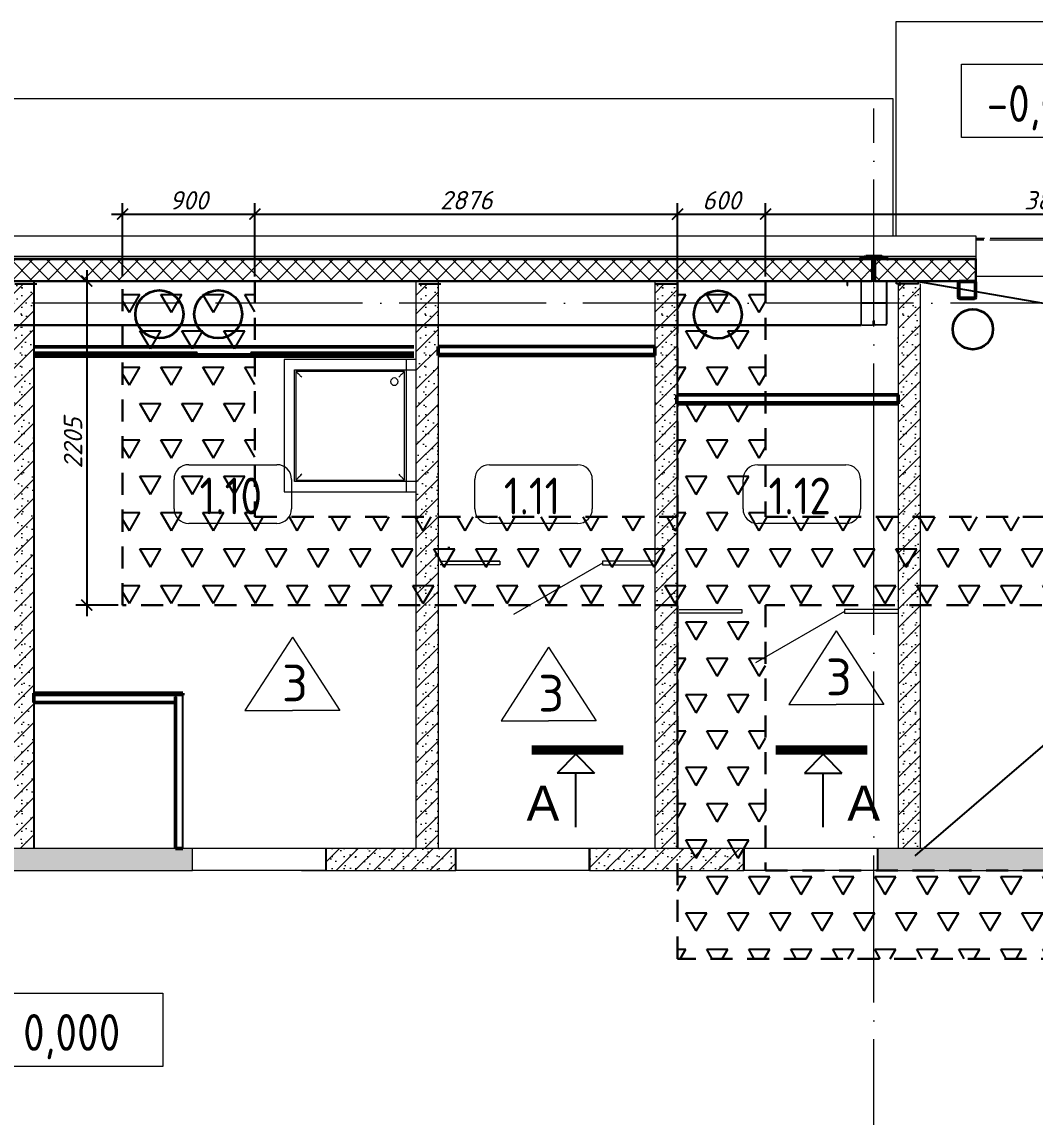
# Model space of a CAD drawing. Header units: millimetres. Extents: x 2559584 to 2748503, y -688364 to -611007.
# Drawn here: x 2707989 to 2714883, y -635084 to -627633 of the extents above; entities that cross this region are included whole.
import ezdxf
from ezdxf.enums import TextEntityAlignment as Align

# ---------------------------------------------------------------- set-up
doc = ezdxf.new("R2010")
doc.units = ezdxf.units.MM
doc.header["$LTSCALE"] = 50
for name, pattern in [('_ШПТ__20_т__2_5__Линия сетки', [25, 20, -2.5, 0, -2.5]), ('_ШТР__3__2__Невидимые', [5, 3, -2]), ('CENTER', [50.8, 31.75, -6.35, 6.35, -6.35]), ('невидимаяX2', [19.05, 12.7, -6.35])]:
    doc.linetypes.add(name, pattern=pattern)
doc.layers.get('Defpoints').update_dxf_attribs({"color": 4})
for name, color, linetype in [('_1-1_ Внутренние стены', 7, 'Continuous'), ('A-FLOR-SIGN', 14, 'Continuous'), ('расположение плит', 7, 'Continuous')]:
    doc.layers.add(name, color=color, linetype=linetype)
for name, color, linetype, lineweight in [('___отверстия_пол', 84, 'Continuous', 35), ('A-Wall', 113, 'Continuous', 50), ('Высотные отметки', 7, 'Continuous', 9), ('Марки помещений', 7, 'Continuous', 20), ('Обобщенные модели', 7, 'Continuous', 18), ('ОСИ', 251, 'CENTER', 18), ('Перекрытия', 7, 'Continuous', 18), ('Размерные', 45, 'Continuous', 15), ('Размеры', 7, 'Continuous', 9), ('Средние', 142, 'Continuous', 30), ('Стены', 7, 'Continuous', 18), ('Стены разрез', 7, 'Continuous', 30), ('Стены штриховка', 7, 'Continuous', 30), ('Типовые аннотации', 7, 'Continuous', 18)]:
    doc.layers.add(name, color=color, linetype=linetype, lineweight=lineweight)
doc.layers.add('Вспомогательные', color=6, linetype='Continuous', plot=False)
doc.layers.add('Несущие колонны', color=7, linetype='Continuous', lineweight=18, true_color=0x800040)
doc.layers.add('Сантехнические приборы', color=7, linetype='Continuous', lineweight=18, true_color=0x0080c0)
doc.styles.add('GOST 2.304 type A', font='isocpeur.ttf')
doc.styles.add('GOST Common_1', font='GOST_Common.ttf', dxfattribs={"width": 0.9, "height": 250})
doc.styles.add('M_200', font='arial.ttf')
doc.styles.add('SPDS', font='isocpeui.ttf')
doc.dimstyles.new('м 50', dxfattribs={"dimscale": 50, "dimtxt": 2, "dimasz": 1.5, "dimexe": 1.5, "dimexo": 0.625, "dimtad": 1, "dimdec": 0, "dimtxsty": 'SPDS', "dimblk": 'ARCHTICK', "dimcen": 2.5, "dimdle": 1.5, "dimclrd": 256, "dimclre": 256, "dimclrt": 256, "dimadec": 0, "dimazin": 0, "dimtfac": 1, "dimtdec": 0, "dimtmove": 1, "dimatfit": 3, "dimldrblk": 'OPEN30', "dimfxl": 1, "dimarcsym": 0})
pattern_1 = [(45, (0, 25), (-106.066, 106.066), [])]
pattern_2 = [(45, (0, 25), (-60.10408, 60.10408), []), (135, (0, 25), (-60.10408, -60.10408), [])]

# ---------------------------------------------------------------- blocks, each defined once
blk = doc.blocks.new('243_КолоннаНесущая_Труба_ГОСТ 30245-2003 - 120x120x5-V6-_О__L1_0_000_')
at = {"layer": 'Несущие колонны', "color": 7, "lineweight": 40}
for p, q in [((-60, 51), (-60, -51)), ((-55, -51), (-55, 51)), ((51, 60), (-51, 60)), ((-51, 55), (51, 55)), ((55, 51), (55, -51)), ((60, -51), (60, 51)), ((51, -55), (-51, -55)), ((-51, -60), (51, -60))]:
    blk.add_line(p, q, dxfattribs=at)
for centre, radius, start, end in [((-51, 51), 9, 90, 180), ((-51, 51), 4, 90, 180), ((51, 51), 9, 0, 90), ((51, 51), 4, 0, 90), ((-51, -51), 9, 180, 270), ((-51, -51), 4, 180, 270), ((51, -51), 4, 270, 0), ((51, -51), 9, 270, 360)]:
    blk.add_arc(centre, radius, start, end, dxfattribs=at)
blk = doc.blocks.new('190_ФЭ_Цоколь_Типовой - ФЭ-Ц1_140х80-1287199-_О__L1_0_000_')
at = {"layer": 'Обобщенные модели', "color": 0}
for p, q in [((11705, 12433.1), (33695, 12433.1)), ((33695, 12433.1), (33695, 12415)), ((33695, 12415), (33695, 12294.9)), ((27055, 12294.9), (32945, 12294.9)), ((33055, 12294.9), (33695, 12294.9)), ((33695, 12294.9), (33695, 12280.6)), ((27069.2, 12280.6), (32930.8, 12280.6)), ((27097.7, 12277.7), (32902.3, 12277.7)), ((27097.9, 12275.1), (32902.1, 12275.1)), ((32912, 12275.1), (33088, 12275.1)), ((32929.1, 12277.7), (33070.9, 12277.7)), ((32932, 12280.6), (33068, 12280.6)), ((33069.2, 12280.6), (33695, 12280.6)), ((33097.7, 12277.7), (33695, 12277.7)), ((33097.9, 12275.1), (33695, 12275.1)), ((33695, 12280.6), (33695, 12277.7)), ((33695, 12277.7), (33695, 12275.1))]:
    blk.add_line(p, q, dxfattribs=at)
blk = doc.blocks.new('190_ФЭ_Стена_Стык вертикальный - ФЭ-C1_110-V9-_О__L1_0_000_')
at = {"layer": 'Обобщенные модели', "lineweight": 9}
h = blk.add_hatch(dxfattribs=at)
h.set_pattern_fill('FP_7', color=256, style=0, pattern_type=2)
h.set_pattern_definition([(45, (0, 0), (-106.066, 106.066), [])])
h.paths.add_polyline_path([(33098, 12275), (33097, 12276), (33088, 12275)], flags=0)
h.paths.add_polyline_path([(32912, 12275), (32912, 12276), (32902, 12275)], flags=0)
h.paths.add_polyline_path([(33097, 12277), (33098, 12278), (33072, 12278), (33055, 12295), (32945, 12295), (32928, 12278), (32928.4, 12277), (32945.4, 12294), (33054.6, 12294), (33071.6, 12277)], flags=0)
at = {"layer": 'Обобщенные модели', "lineweight": 40}
for p, q in [((32945, 12295), (32928, 12278)), ((32928.4, 12277), (32945.4, 12294)), ((33055, 12295), (32945, 12295)), ((32945.4, 12294), (33054.6, 12294)), ((33054.6, 12294), (33071.6, 12277)), ((33072, 12278), (33055, 12295)), ((32928, 12278), (32902, 12278)), ((32902, 12278), (32902, 12275)), ((32902, 12275), (32912, 12275)), ((32903, 12276), (32903, 12277)), ((32903, 12277), (32928.4, 12277)), ((32912, 12276), (32903, 12276)), ((32912, 12275), (32912, 12276)), ((33071.6, 12277), (33097, 12277)), ((33098, 12278), (33072, 12278)), ((33097, 12276), (33088, 12276)), ((33088, 12276), (33088, 12275)), ((33088, 12275), (33098, 12275)), ((33097, 12277), (33097, 12276)), ((33098, 12275), (33098, 12278))]:
    blk.add_line(p, q, dxfattribs=at)
blk = doc.blocks.new('050_Марка_Помещение_ОдноЗначение - Номер в прямоугольнике-676399-_О__L1_0_000_')
at = {"layer": 'Типовые аннотации', "color": 0, "lineweight": 9}
for p, q in [((-3, 2), (3, 2)), ((-4, -1), (-4, 1)), ((4, 1), (4, -1)), ((3, -2), (-3, -2))]:
    blk.add_line(p, q, dxfattribs=at)
for centre, start, end in [((-3, 1), 90, 180), ((3, 1), 360, 90), ((-3, -1), 180, 270), ((3, -1), 270, 0)]:
    blk.add_arc(centre, 1, start, end, dxfattribs=at)
blk = doc.blocks.new('Высотные отметки - Рамка-5093-_О__L1_0_000_')
at = {"layer": 'Типовые аннотации', "color": 0, "lineweight": 9}
for p, q in [((-6, 0), (-6, 5)), ((-6, 5), (6, 5)), ((6, 5), (6, 0)), ((6, 0), (-6, 0))]:
    blk.add_line(p, q, dxfattribs=at)
blk = doc.blocks.new('к3')
at = {"color": 0, "linetype": 'ByBlock', "lineweight": -2, "ltscale": 200}
for p, q in [((4147417.8, 542805.7), (4147417.8, 542828.2)), ((4147417.8, 542805.7), (4147420.8, 542805.7)), ((4147420.8, 542805.7), (4147420.8, 542828.2)), ((4147425.8, 542836.2), (4147504.8, 542836.2)), ((4147425.8, 542833.2), (4147504.8, 542833.2)), ((4147509.8, 542828.2), (4147509.8, 542544.2)), ((4147512.8, 542828.2), (4147512.8, 542544.2)), ((4147682.8, 542828.2), (4147682.8, 542544.2)), ((4147685.8, 542828.2), (4147685.8, 542544.2)), ((4147769.8, 542836.2), (4147690.8, 542836.2)), ((4147769.8, 542833.2), (4147690.8, 542833.2)), ((4147774.8, 542805.7), (4147774.8, 542828.2)), ((4147777.8, 542805.7), (4147774.8, 542805.7)), ((4147777.8, 542805.7), (4147777.8, 542828.2)), ((4147593.8, 542544.2), (4147593.8, 542566.7)), ((4147593.8, 542566.7), (4147596.8, 542566.7)), ((4147596.8, 542544.2), (4147596.8, 542566.7)), ((4147598.8, 542544.2), (4147598.8, 542566.7)), ((4147601.8, 542566.7), (4147598.8, 542566.7)), ((4147601.8, 542544.2), (4147601.8, 542566.7)), ((4147517.8, 542539.2), (4147588.8, 542539.2)), ((4147517.8, 542536.2), (4147588.8, 542536.2)), ((4147677.8, 542539.2), (4147606.8, 542539.2)), ((4147677.8, 542536.2), (4147606.8, 542536.2))]:
    blk.add_line(p, q, dxfattribs=at)
for centre, radius, start, end in [((4147425.8, 542828.2), 8, 90, 180), ((4147425.8, 542828.2), 5, 90, 180), ((4147504.8, 542828.2), 8, 0, 90), ((4147504.8, 542828.2), 5, 0, 90), ((4147690.8, 542828.2), 8, 90, 180), ((4147690.8, 542828.2), 5, 90, 180), ((4147769.8, 542828.2), 8, 0, 90), ((4147769.8, 542828.2), 5, 0, 90), ((4147517.8, 542544.2), 8, 180, 270), ((4147517.8, 542544.2), 5, 180, 270), ((4147588.8, 542544.2), 8, 270, 0), ((4147588.8, 542544.2), 5, 270, 0), ((4147606.8, 542544.2), 8, 180, 270), ((4147606.8, 542544.2), 5, 180, 270), ((4147677.8, 542544.2), 5, 270, 0), ((4147677.8, 542544.2), 8, 270, 0)]:
    blk.add_arc(centre, radius, start, end, dxfattribs=at)
at = {"layer": 'Вспомогательные', "color": 0, "ltscale": 10}
for p, q in [((4147690.3, 542836.2), (4147505.3, 542836.2)), ((4147682.8, 542686.2), (4147512.8, 542686.2))]:
    blk.add_line(p, q, dxfattribs=at)
blk = doc.blocks.new('180_Душевой_поддон_ГОСТ 23695-2016 - ПДСм 900 _h_315_-223346-_В__L1_0_000_')
at = {"layer": 'Сантехнические приборы', "color": 7}
for p, q in [((0, 0), (0, -70)), ((0, 0), (0, -830)), ((70, -70), (70, 0)), ((830, 0), (830, -70)), ((900, -70), (900, 0)), ((0, -70), (70, -70)), ((70, -830), (70, -70)), ((70, -70), (830, -70)), ((830, -70), (830, -830)), ((830, -70), (900, -70)), ((900, -830), (900, 0)), ((820, -80), (80, -80)), ((80, -80), (80, -820)), ((820, -820), (820, -80)), ((0, -830), (0, -900)), ((830, -830), (70, -830)), ((80, -820), (820, -820)), ((900, -900), (900, -830)), ((0, -900), (70, -900)), ((70, -900), (830, -900)), ((830, -900), (900, -900))]:
    blk.add_line(p, q, dxfattribs=at)
for start, end in [(90, 270), (270, 90)]:
    blk.add_arc((150, -150), 25, start, end, dxfattribs=at)
for points, knots in [([(80, -80), (80, -80), (80.7, -80.7), (82.9, -82.9), (85.3, -85.3), (87.7, -87.7), (89.9, -89.9), (92.3, -92.3), (94.9, -94.9), (97.8, -97.8), (100.7, -100.7), (104.6, -104.7), (111.3, -111.3), (116.5, -116.4), (120, -120)], [-1, -1, -1, -1, -0.833333, -0.75, -0.666667, -0.583333, -0.541667, -0.5, -0.416667, -0.375, -0.333333, -0.25, -0.166667, 0, 0, 0, 0]), ([(780, -120), (783.6, -116.5), (788.7, -111.3), (795.3, -104.6), (799.3, -100.7), (802.2, -97.8), (805.1, -94.9), (807.7, -92.3), (810.1, -89.9), (812.3, -87.7), (814.7, -85.3), (817.1, -82.9), (819.3, -80.7), (820, -80), (820, -80)], [0, 0, 0, 0, 0.166667, 0.25, 0.333333, 0.375, 0.416667, 0.5, 0.541667, 0.583333, 0.666667, 0.75, 0.833333, 1, 1, 1, 1]), ([(120, -780), (116.4, -783.5), (111.3, -788.7), (104.7, -795.4), (100.7, -799.3), (97.8, -802.2), (94.9, -805.1), (92.3, -807.7), (89.9, -810.1), (87.7, -812.3), (85.3, -814.7), (82.9, -817.1), (80.7, -819.3), (80, -820), (80, -820)], [0, 0, 0, 0, 0.166667, 0.25, 0.333333, 0.375, 0.416667, 0.5, 0.541667, 0.583333, 0.666667, 0.75, 0.833333, 1, 1, 1, 1]), ([(780, -780), (783.5, -783.6), (788.7, -788.7), (795.4, -795.3), (799.3, -799.3), (802.2, -802.2), (805.1, -805.1), (807.7, -807.7), (810.1, -810.1), (812.3, -812.3), (814.7, -814.7), (817.1, -817.1), (819.3, -819.3), (820, -820), (820, -820)], [0, 0, 0, 0, 0.166667, 0.25, 0.333333, 0.375, 0.416667, 0.5, 0.541667, 0.583333, 0.666667, 0.75, 0.833333, 1, 1, 1, 1])]:
    blk.add_open_spline(points, degree=3, knots=knots, dxfattribs=at)
blk = doc.blocks.new('отв')
at = {"layer": '___отверстия_пол', "color": 4}
for centre, radius in [((2729777.3, -617900.6), 163), ((2730177.5, -617900.6), 163), ((2733577.4, -617902.6), 163), ((2735312.4, -618002.6), 137)]:
    blk.add_circle(centre, radius, dxfattribs=at)
blk = doc.blocks.new('План')
at = {"layer": '_1-1_ Внутренние стены', "linetype": 'Continuous', "lineweight": 0}
h = blk.add_hatch(dxfattribs=at)
h.set_pattern_fill('ГАЗОБЕТОН_0004', color=8, style=0, pattern_type=2)
h.set_pattern_definition([(45, (70286.71, 892.83), (-63.63961, 63.63961), []), (90, (70223.07, 956.47), (-81, 0), [0, -54, 0, -81]), (155, (70286.71, 1020.11), (34.23208, 73.41093), [0, -39.6, 0, -68.4])])
h.paths.add_polyline_path([(27135, 8290), (27135, 12130), (27285, 12130), (27285, 8290)])
h = blk.add_hatch(dxfattribs=at)
h.set_pattern_fill('ГАЗОБЕТОН_0004', color=8, style=0, pattern_type=2)
h.set_pattern_definition([(45, (73036.71, 892.83), (-63.63961, 63.63961), []), (90, (72973.07, 956.47), (-81, 0), [0, -54, 0, -81]), (155, (73036.71, 1020.11), (34.23208, 73.41093), [0, -39.6, 0, -68.4])])
h.paths.add_polyline_path([(29885, 8290), (29885, 12130), (30035, 12130), (30035, 8290)])
h = blk.add_hatch(dxfattribs=at)
h.set_pattern_fill('ГАЗОБЕТОН_0004', color=8, style=0, pattern_type=2)
h.set_pattern_definition([(45, (74646.71, 892.83), (-63.63961, 63.63961), []), (90, (74583.07, 956.47), (-81, 0), [0, -54, 0, -81]), (155, (74646.71, 1020.11), (34.23208, 73.41093), [0, -39.6, 0, -68.4])])
h.paths.add_polyline_path([(31510, 8290), (31510, 12130), (31660, 12130), (31660, 8290)])
h = blk.add_hatch(dxfattribs=at)
h.set_pattern_fill('ГАЗОБЕТОН_0004', color=8, style=0, pattern_type=2)
h.set_pattern_definition([(45, (76286.71, 892.83), (-63.63961, 63.63961), []), (90, (76223.07, 956.47), (-81, 0), [0, -54, 0, -81]), (155, (76286.71, 1020.11), (34.23208, 73.41093), [0, -39.6, 0, -68.4])])
h.paths.add_polyline_path([(33165, 8290), (33165, 12130), (33315, 12130), (33315, 8290)])
h = blk.add_hatch(dxfattribs=at)
h.set_pattern_fill('ГАЗОБЕТОН_0004', color=8, style=0, pattern_type=2)
h.set_pattern_definition([(45, (65036.71, -2385.17), (-63.63961, 63.63961), []), (90, (64973.07, -2321.53), (-81, 0), [0, -54, 0, -81]), (155, (65036.71, -2257.89), (34.23208, 73.41093), [0, -39.6, 0, -68.4])])
h.paths.add_polyline_path([(21905, 8290), (21905, 8140), (28364.8, 8140), (28364.8, 8290)])
h = blk.add_hatch(dxfattribs=at)
h.set_pattern_fill('ГАЗОБЕТОН_0004', color=8, style=0, pattern_type=2)
h.set_pattern_definition([(45, (72236.71, -2384.935), (-63.63961, 63.63961), []), (90, (72173.07, -2321.296), (-81, 0), [0, -54, 0, -81]), (155, (72236.71, -2257.66), (34.23208, 73.41093), [0, -39.6, 0, -68.4])])
h.paths.add_polyline_path([(29274.8, 8290), (29274.8, 8140), (30155, 8140.2), (30155, 8290.2)])
h = blk.add_hatch(dxfattribs=at)
h.set_pattern_fill('ГАЗОБЕТОН_0004', color=8, style=0, pattern_type=2)
h.set_pattern_definition([(45, (74196.71, -2384.935), (-63.63961, 63.63961), []), (90, (74133.07, -2321.296), (-81, 0), [0, -54, 0, -81]), (155, (74196.71, -2257.66), (34.23208, 73.41093), [0, -39.6, 0, -68.4])])
h.paths.add_polyline_path([(31065, 8290.2), (31065, 8140.2), (32115, 8140.2), (32115, 8290.2)])
h = blk.add_hatch(dxfattribs=at)
h.set_pattern_fill('ГАЗОБЕТОН_0004', color=8, style=0, pattern_type=2)
h.set_pattern_definition([(45, (76156.71, -2385.17), (-63.63961, 63.63961), []), (90, (76093.07, -2321.53), (-81, 0), [0, -54, 0, -81]), (155, (76156.71, -2257.89), (34.23208, 73.41093), [0, -39.6, 0, -68.4])])
h.paths.add_polyline_path([(33025, 8290), (33025, 8140), (39995, 8140), (39995, 8290)])
at = {"layer": 'A-Wall', "linetype": 'Continuous', "lineweight": 18}
h = blk.add_hatch(dxfattribs=at)
h.set_pattern_fill('', color=30, scale=300, style=0, pattern_type=0)
h.set_pattern_definition([])
h.paths.add_polyline_path([(27287, 11664.2), (27287, 11651.7), (28395.2, 11651.7), (28395.2, 11664.2)], flags=0)
h = blk.add_hatch(dxfattribs=at)
h.set_pattern_fill('', color=30, scale=300, style=0, pattern_type=0)
h.set_pattern_definition([])
h.paths.add_polyline_path([(28762, 11639.2), (28761, 11645.4), (28762, 11651.7), (28395.2, 11651.7), (28395.2, 11639.2)], flags=0)
h.paths.add_polyline_path([(28395.2, 11639.2), (28395.2, 11651.7), (27287, 11651.7), (27287, 11639.2)], flags=0)
h = blk.add_hatch(dxfattribs=at)
h.set_pattern_fill('', color=30, scale=300, style=0, pattern_type=0)
h.set_pattern_definition([])
h.paths.add_polyline_path([(29870.2, 11639.2), (29870.2, 11651.7), (28762, 11651.7), (28761, 11643.4), (28762, 11639.2)], flags=0)
h.paths.add_polyline_path([(28762, 11639.2), (28762, 11651.7), (28395.2, 11651.7), (28395.2, 11639.2)], flags=0)
h = blk.add_hatch(dxfattribs=at)
h.set_pattern_fill('', color=30, scale=300, style=0, pattern_type=0)
h.set_pattern_definition([])
h.paths.add_polyline_path([(29870.2, 11664.2), (28762, 11664.2), (28762, 11651.7), (29870.2, 11651.7)], flags=0)
h = blk.add_hatch(dxfattribs=at)
h.set_pattern_fill('', color=30, scale=300, style=0, pattern_type=0)
h.set_pattern_definition([])
h.paths.add_polyline_path([(31510, 11642.7), (31510, 11655.2), (30035, 11655.2), (30035, 11642.7)], flags=0)
h = blk.add_hatch(dxfattribs=at)
h.set_pattern_fill('', color=30, scale=300, style=0, pattern_type=0)
h.set_pattern_definition([])
h.paths.add_polyline_path([(33165, 11314.1), (33165, 11326.6), (31660, 11326.6), (31660, 11314.1)], flags=0)
h = blk.add_hatch(dxfattribs=at)
h.set_pattern_fill('', color=30, scale=300, style=0, pattern_type=0)
h.set_pattern_definition([])
h.paths.add_polyline_path([(28297.6, 9345.5), (27285, 9345.5), (27285, 9333), (28297.6, 9333)], flags=0)
at = {"layer": 'Стены штриховка', "lineweight": 9}
h = blk.add_hatch(dxfattribs=at)
h.set_pattern_fill('FP_4', color=8, style=0, pattern_type=2)
h.set_pattern_definition(pattern_1)
h.paths.add_polyline_path([(32990, 12298), (32990, 12300), (27010, 12300), (27010, 12298), (32851.7, 12298)], flags=0)
h = blk.add_hatch(dxfattribs=at)
h.set_pattern_fill('FP_5', color=8, style=0, pattern_type=2)
h.set_pattern_definition(pattern_2)
h.paths.add_polyline_path([(32990, 12152), (32990, 12298), (27010, 12298), (27010, 12152), (32851.7, 12152)], flags=0)
h = blk.add_hatch(dxfattribs=at)
h.set_pattern_fill('FP_4', color=8, style=0, pattern_type=2)
h.set_pattern_definition(pattern_1)
h.paths.add_polyline_path([(38990, 12298), (38990, 12300), (34705, 12300), (34705, 12298), (38227.7, 12298)], flags=0)
h.paths.add_polyline_path([(33695, 12298), (33695, 12300), (33010, 12300), (33010, 12298), (33265.3, 12298)], flags=0)
h = blk.add_hatch(dxfattribs=at)
h.set_pattern_fill('FP_5', color=8, style=0, pattern_type=2)
h.set_pattern_definition(pattern_2)
h.paths.add_polyline_path([(38990, 12152), (38990, 12298), (34705, 12298), (34705, 12152), (38227.7, 12152)], flags=0)
h.paths.add_polyline_path([(33695, 12152), (33695, 12298), (33010, 12298), (33010, 12152), (33265.3, 12152)], flags=0)
h = blk.add_hatch(dxfattribs=at)
h.set_pattern_fill('FP_4', color=8, style=0, pattern_type=2)
h.set_pattern_definition(pattern_1)
h.paths.add_polyline_path([(32990, 12150), (32990, 12152), (27010, 12152), (27010, 12150), (32851.7, 12150)], flags=0)
at = {"color": 8}
for p, q in [((27285, 12150), (27285, 8290)), ((33155, 12130), (33155, 12150)), ((36621, 11565), (33280, 12150)), ((33305, 12130), (33305, 12150)), ((27155, 12130), (27305, 12130)), ((29905, 12130), (30055, 12130)), ((31515, 12130), (31665, 12130)), ((33305, 12130), (33155, 12130)), ((36621, 11115), (33280, 8240)), ((29274.8, 8140), (29274.8, 8290)), ((30155, 8140), (30155, 8290)), ((33025, 8290), (33025, 8140))]:
    blk.add_line(p, q, dxfattribs=at)
at = {"color": 8, "lineweight": 9}
for p, q in [((32744.5, 9769.6), (32421, 9269.1)), ((32744.5, 9769.6), (33068, 9269.1)), ((29043.9, 9728.4), (28720.4, 9227.9)), ((29043.9, 9728.4), (29367.4, 9227.9)), ((30787.4, 9658.7), (30463.9, 9158.2)), ((30787.4, 9658.7), (31110.9, 9158.2)), ((32421, 9269.1), (32744.5, 9269.1)), ((33068, 9269.1), (32744.5, 9269.1)), ((28720.4, 9227.9), (29043.9, 9227.9)), ((29367.4, 9227.9), (29043.9, 9227.9)), ((30463.9, 9158.2), (30787.4, 9158.2)), ((31110.9, 9158.2), (30787.4, 9158.2))]:
    blk.add_line(p, q, dxfattribs=at)
at = {"layer": 'A-Wall', "color": 8, "linetype": 'Continuous', "lineweight": 50}
for p, q in [((28762, 11701.7, -45), (27287, 11701.7, -45)), ((29870.2, 11701.7, -45), (28395.2, 11701.7, -45)), ((31510, 11705.2, -45), (30035, 11705.2, -45)), ((30035, 11705.2, -45), (30035, 11642.7, -45)), ((31510, 11642.7, -45), (31510, 11705.2, -45)), ((28395.2, 11651.7, -45), (28395.2, 11639.2, -45)), ((33165, 11376.6, -37), (31660, 11376.6, -37)), ((31660, 11376.6, -37), (31660, 11314.1, -37)), ((33165, 11314.1, -37), (33165, 11376.6, -37)), ((27285, 9345.5), (27285, 9283)), ((28247.6, 8290), (28297.6, 8290))]:
    blk.add_line(p, q, dxfattribs=at)
at = {"layer": 'A-Wall', "color": 0, "linetype": 'Continuous', "lineweight": 25}
for p, q in [((28395.2, 11664.2, -45), (27287, 11664.2, -45)), ((27287, 11651.7, -45), (28395.2, 11651.7, -45)), ((28395.2, 11651.7, -45), (27287, 11651.7, -45)), ((27287, 11651.7, -45), (28395.2, 11651.7, -45)), ((28395.2, 11651.7, -45), (28762, 11651.7, -45)), ((28762, 11651.7, -45), (28395.2, 11651.7, -45)), ((28395.2, 11651.7, -45), (28762, 11651.7, -45)), ((28762, 11651.7, -45), (28395.2, 11651.7, -45)), ((29870.2, 11664.2, -45), (28762, 11664.2, -45)), ((28762, 11664.2, -45), (28762, 11651.7, -45)), ((28762, 11651.7, -45), (29870.2, 11651.7, -45)), ((28762, 11651.7, -45), (29870.2, 11651.7, -45)), ((29870.2, 11651.7, -45), (28762, 11651.7, -45)), ((30035, 11655.2, -45), (31510, 11655.2, -45)), ((31510, 11655.2, -45), (30035, 11655.2, -45)), ((31660, 11326.6, -37), (33165, 11326.6, -37)), ((33165, 11326.6, -37), (31660, 11326.6, -37)), ((28297.6, 9333), (27285, 9333)), ((27285, 9333), (28297.6, 9333)), ((28297.6, 9333), (28247.6, 9333)), ((28247.6, 9333), (28247.6, 9320.5)), ((28297.6, 8290), (28297.6, 9333))]:
    blk.add_line(p, q, dxfattribs=at)
at = {"layer": 'A-Wall', "color": 0, "linetype": 'Continuous', "lineweight": 50}
for p, q in [((27287, 11639.2, -45), (28762, 11639.2, -45)), ((28395.2, 11639.2, -45), (29870.2, 11639.2, -45)), ((28762, 11639.2, -45), (28762, 11651.7, -45)), ((30035, 11642.7, -45), (31510, 11642.7, -45)), ((31660, 11314.1, -37), (33165, 11314.1, -37)), ((28297.6, 9345.5), (27285, 9345.5)), ((28247.6, 9320.5), (28247.6, 8290)), ((28297.6, 9333), (28297.6, 9345.5)), ((27285, 9283), (28247.6, 9283))]:
    blk.add_line(p, q, dxfattribs=at)
at = {"layer": 'A-Wall', "color": 11, "linetype": 'Continuous', "lineweight": 25}
blk.add_line((28395.2, 11651.7, -45), (28395.2, 11664.2, -45), dxfattribs=at)
at = {"layer": 'Обобщенные модели', "color": 8}
for p, q in [((30114.3, 10337.7), (30101.8, 10337.7)), ((30114.3, 10337.7), (30101.8, 10337.7)), ((30050, 10243.4), (30455, 10243.4)), ((30455, 10218.4), (30050, 10218.4)), ((30455, 10243.4), (30096.8, 10243.4)), ((30455, 10243.4), (30096.8, 10243.4)), ((30455, 10243.4), (30455, 10218.4)), ((31155, 10230.9), (30548.8, 9880.9)), ((31155, 10243.4), (31155, 10218.4)), ((31510, 10243.4), (31155, 10243.4)), ((31155, 10218.4), (31510, 10218.4)), ((31675, 9915.1), (32101.8, 9915.1)), ((32101.8, 9915.1), (32101.8, 9890.1)), ((32801.8, 9915.1), (32801.8, 9890.1)), ((33165, 9915.1), (32801.8, 9915.1)), ((32101.8, 9890.1), (31675, 9890.1)), ((32801.8, 9902.6), (32195.6, 9552.6)), ((32801.8, 9890.1), (33165, 9890.1))]:
    blk.add_line(p, q, dxfattribs=at)
at = {"layer": 'ОСИ', "color": 8, "linetype": '_ШПТ__20_т__2_5__Линия сетки'}
for p, q in [((33000, 10590), (33000, 13323)), ((47022, 12000), (-4642.5, 12000)), ((33000, -4008), (33000, 10590))]:
    blk.add_line(p, q, dxfattribs=at)
at = {"layer": 'Перекрытия', "color": 8}
for p, q in [((35250, 13913), (33150, 13913)), ((33150, 13913), (33150, 12458.1)), ((12270, 13393), (33130, 13393)), ((33130, 13393), (33130, 12458.1)), ((33695, 12440), (33750, 12440)), ((33695, 12431), (33750, 12431)), ((33698.1, 12440.7), (33753.1, 12440.7)), ((33790, 12431), (34705, 12431)), ((33793.1, 12440.7), (34708.1, 12440.7)), ((33010, 12150), (32990, 12150)), ((33695, 12183.6), (34705, 12183.6)), ((32115, 8140.2), (32114.8, 8140.2))]:
    blk.add_line(p, q, dxfattribs=at)
at = {"layer": 'Размеры', "color": 0, "ltscale": 75}
blk.add_line((30064.6, 11642.7, -8), (31510.6, 11642.7, -8), dxfattribs=at)
at = {"layer": 'Средние', "color": 8, "linetype": 'CENTER', "ltscale": 20}
blk.add_line((27077, 11849), (32914, 11849), dxfattribs=at)
at = {"layer": 'Стены', "color": 8}
for p, q in [((27285, 12150), (27285, 8290)), ((27150, 8140), (28364.8, 8140)), ((29105, 8140), (30155, 8140)), ((31065, 8140), (32115, 8140)), ((33025, 8140), (38875, 8140))]:
    blk.add_line(p, q, dxfattribs=at)
at = {"layer": 'Стены', "color": 8, "lineweight": 18}
for p, q in [((29885, 12150), (29885, 8290)), ((30035, 12150), (30035, 8290)), ((31510, 12150), (31510, 8290)), ((31660, 12150), (31660, 8290)), ((31665, 12150), (31665, 8290)), ((33165, 12130), (33165, 8290)), ((33180, 12125), (33180, 12119.5)), ((33315, 12130), (33315, 8290)), ((28364.8, 8290), (21905, 8290)), ((28364.8, 8140), (28364.8, 8290)), ((30155, 8290), (29105, 8290)), ((32115, 8290), (31065, 8290)), ((39995, 8290), (33025, 8290))]:
    blk.add_line(p, q, dxfattribs=at)
at = {"layer": 'Стены', "color": 8, "linetype": 'невидимаяX2', "ltscale": 10}
for p, q in [((29274.8, 8290), (28364.8, 8290)), ((31065, 8290), (30155, 8290)), ((33025, 8290), (32115, 8290)), ((29274.8, 8140), (28364.8, 8140)), ((31065, 8140), (30155, 8140)), ((33025, 8140), (32115, 8140))]:
    blk.add_line(p, q, dxfattribs=at)
at = {"layer": 'Стены разрез', "color": 8}
for p, q in [((32990, 12300), (27010, 12300)), ((32990, 12150), (32990, 12300)), ((33695, 12300), (33010, 12300)), ((33010, 12300), (33010, 12150)), ((33695, 12125), (33695, 12300.1)), ((27010, 12150), (32990, 12150)), ((33010, 12150), (33584, 12150)), ((33686, 12150), (33695, 12150)), ((31065, 8290), (31065, 8140)), ((32115, 8140), (32115, 8290))]:
    blk.add_line(p, q, dxfattribs=at)
at = {"layer": 'Стены штриховка', "color": 8, "lineweight": 9}
for p, q in [((32990, 12298), (27010, 12298)), ((33695, 12298), (33010, 12298)), ((32990, 12152), (27010, 12152)), ((33695, 12152), (33010, 12152))]:
    blk.add_line(p, q, dxfattribs=at)
at = {"color": 8}
blk.add_blockref('отв', (-2701638.4, 629824.7), dxfattribs=at)
at = {"layer": 'Высотные отметки', "color": 8, "lineweight": 20, "xscale": 99.99999999999993, "yscale": 99.99999999999993, "zscale": 99.99999999999993}
for p in [(34196.8, 13126.1), (27562.3, 6806.5)]:
    blk.add_blockref('Высотные отметки - Рамка-5093-_О__L1_0_000_', p, dxfattribs=at)
at = {"layer": 'Марки помещений', "color": 8, "xscale": 99.99999999999993, "yscale": 99.99999999999993, "zscale": 99.99999999999993}
for p in [(28638.4, 10700.8), (30684.9, 10700.6), (32510.3, 10700.6)]:
    blk.add_blockref('050_Марка_Помещение_ОдноЗначение - Номер в прямоугольнике-676399-_О__L1_0_000_', p, dxfattribs=at)
at = {"layer": 'Несущие колонны', "color": 8}
blk.add_blockref('243_КолоннаНесущая_Труба_ГОСТ 30245-2003 - 120x120x5-V6-_О__L1_0_000_', (33635, 12090), dxfattribs=at)
at = {"layer": 'Обобщенные модели', "color": 8}
for name in ['190_ФЭ_Цоколь_Типовой - ФЭ-Ц1_140х80-1287199-_О__L1_0_000_', '190_ФЭ_Стена_Стык вертикальный - ФЭ-C1_110-V9-_О__L1_0_000_']:
    blk.add_blockref(name, (0, 25), dxfattribs=at)
at = {"layer": 'Размерные', "color": 8}
blk.add_blockref('к3', (-4114597.8, -530686.2), dxfattribs=at)
at = {"layer": 'Сантехнические приборы', "color": 8, "rotation": 269.9999999999995}
blk.add_blockref('180_Душевой_поддон_ГОСТ 23695-2016 - ПДСм 900 _h_315_-223346-_В__L1_0_000_', (29887.6, 11615.8), dxfattribs=at)
at = {"color": 8, "lineweight": 9, "char_height": 250, "width": 606.076, "attachment_point": 1, "style": 'GOST 2.304 type A'}
for insert in [(28973.6, 9540.4), (32674.2, 9581.5), (30717.1, 9470.7)]:
    blk.add_mtext('3', dxfattribs=dict(at, insert=insert))
at = {"layer": 'Высотные отметки', "color": 8, "char_height": 250, "attachment_point": 1, "line_spacing_factor": 1.022761, "style": 'GOST Common_1'}
for s, insert, width in [('-0,030', (33768.2, 13482.8), 1028.823), ('0,000', (27211.5, 7163.2), 841.764)]:
    blk.add_mtext(s, dxfattribs=dict(at, insert=insert, width=width))
at = {"layer": 'Марки помещений', "color": 8, "lineweight": 9, "char_height": 250, "attachment_point": 1, "style": 'GOST Common_1'}
for s, insert, width in [('1.10', (28412.3, 10812.9), 548.354), ('1.11', (30482.3, 10812.8), 490.633), ('1.12', (32284.3, 10812.8), 548.354)]:
    blk.add_mtext(s, dxfattribs=dict(at, insert=insert, width=width))
blk = doc.blocks.new('_ARCHTICK')
at = {"color": 0, "linetype": 'ByBlock', "const_width": 0.15}
blk.add_lwpolyline([(-0.5, -0.5), (0.5, 0.5)], dxfattribs=at)
blk = doc.blocks.new('*D668')
at = {"lineweight": -2, "transparency": 16777216}
for p, q in [((2708674.4, -629364.6), (2708674.4, -628865.4)), ((2709574.4, -629364.6), (2709574.4, -628865.4)), ((2708599.4, -628940.4), (2709649.4, -628940.4))]:
    blk.add_line(p, q, dxfattribs=at)
at = {"layer": 'Defpoints', "color": 0, "transparency": 16777216}
for p in [(2709574.4, -628940.4), (2708674.4, -629395.9), (2709574.4, -629395.9)]:
    blk.add_point(p, dxfattribs=at)
at = {"lineweight": -2, "transparency": 16777216, "xscale": 75, "yscale": 75, "zscale": 75, "rotation": 180}
blk.add_blockref('_ARCHTICK', (2708674.4, -628940.4), dxfattribs=at)
at = {"lineweight": -2, "transparency": 16777216, "xscale": 75, "yscale": 75, "zscale": 75}
blk.add_blockref('_ARCHTICK', (2709574.4, -628940.4), dxfattribs=at)
at = {"transparency": 16777216, "insert": (2709124.4, -628846.7), "char_height": 125, "attachment_point": 5, "style": 'SPDS'}
blk.add_mtext('900', dxfattribs=at)
blk = doc.blocks.new('_OPEN30')
at = {"color": 0, "linetype": 'ByBlock'}
for p, q in [((-1, 0.268), (0, 0)), ((0, 0), (-1, -0.268)), ((0, 0), (-1, 0))]:
    blk.add_line(p, q, dxfattribs=at)
blk = doc.blocks.new('*D669')
at = {"lineweight": -2, "transparency": 16777216}
for p, q in [((2712449.4, -629364.6), (2712449.4, -628865.4)), ((2713049.4, -629364.6), (2713049.4, -628865.4)), ((2712374.4, -628940.4), (2713124.4, -628940.4))]:
    blk.add_line(p, q, dxfattribs=at)
at = {"layer": 'Defpoints', "color": 0, "transparency": 16777216}
for p in [(2713049.4, -628940.4), (2712449.4, -629395.9), (2713049.4, -629395.9)]:
    blk.add_point(p, dxfattribs=at)
at = {"lineweight": -2, "transparency": 16777216, "xscale": 75, "yscale": 75, "zscale": 75, "rotation": 180}
blk.add_blockref('_ARCHTICK', (2712449.4, -628940.4), dxfattribs=at)
at = {"lineweight": -2, "transparency": 16777216, "xscale": 75, "yscale": 75, "zscale": 75}
blk.add_blockref('_ARCHTICK', (2713049.4, -628940.4), dxfattribs=at)
at = {"transparency": 16777216, "insert": (2712749.4, -628846.7), "char_height": 125, "attachment_point": 5, "style": 'SPDS'}
blk.add_mtext('600', dxfattribs=at)
blk = doc.blocks.new('*D670')
at = {"lineweight": -2, "transparency": 16777216}
for p, q in [((2709574.4, -629362.6), (2709574.4, -628865.4)), ((2712450.5, -629384.6), (2712450.5, -628865.4)), ((2709499.4, -628940.4), (2712525.5, -628940.4))]:
    blk.add_line(p, q, dxfattribs=at)
at = {"layer": 'Defpoints', "color": 0, "transparency": 16777216}
for p in [(2712450.5, -628940.4), (2709574.4, -629393.9), (2712450.5, -629415.9)]:
    blk.add_point(p, dxfattribs=at)
at = {"lineweight": -2, "transparency": 16777216, "xscale": 75, "yscale": 75, "zscale": 75, "rotation": 180}
blk.add_blockref('_ARCHTICK', (2709574.4, -628940.4), dxfattribs=at)
at = {"lineweight": -2, "transparency": 16777216, "xscale": 75, "yscale": 75, "zscale": 75}
blk.add_blockref('_ARCHTICK', (2712450.5, -628940.4), dxfattribs=at)
at = {"transparency": 16777216, "insert": (2711012.4, -628845.9), "char_height": 125, "attachment_point": 5, "style": 'SPDS'}
blk.add_mtext('2876', dxfattribs=at)
blk = doc.blocks.new('*D671')
at = {"lineweight": -2, "transparency": 16777216}
for p, q in [((2713049.4, -629362.6), (2713049.4, -628865.4)), ((2716929.4, -630969.6), (2716929.4, -628865.4)), ((2712974.4, -628940.4), (2717004.4, -628940.4))]:
    blk.add_line(p, q, dxfattribs=at)
at = {"layer": 'Defpoints', "color": 0, "transparency": 16777216}
for p in [(2716929.4, -628940.4), (2713049.4, -629393.9), (2716929.4, -631000.9)]:
    blk.add_point(p, dxfattribs=at)
at = {"lineweight": -2, "transparency": 16777216, "xscale": 75, "yscale": 75, "zscale": 75, "rotation": 180}
blk.add_blockref('_ARCHTICK', (2713049.4, -628940.4), dxfattribs=at)
at = {"lineweight": -2, "transparency": 16777216, "xscale": 75, "yscale": 75, "zscale": 75}
blk.add_blockref('_ARCHTICK', (2716929.4, -628940.4), dxfattribs=at)
at = {"transparency": 16777216, "insert": (2714989.4, -628846.7), "char_height": 125, "attachment_point": 5, "style": 'SPDS'}
blk.add_mtext('3880', dxfattribs=at)
blk = doc.blocks.new('*D675')
at = {"lineweight": -2, "transparency": 16777216}
for p, q in [((2708430.4, -629320.9), (2708430.4, -631675.9)), ((2708643.2, -629395.9), (2708355.4, -629395.9)), ((2708643.2, -631600.9), (2708355.4, -631600.9))]:
    blk.add_line(p, q, dxfattribs=at)
at = {"layer": 'Defpoints', "color": 0, "transparency": 16777216}
for p in [(2708674.4, -629395.9), (2708430.4, -631600.9), (2708674.4, -631600.9)]:
    blk.add_point(p, dxfattribs=at)
at = {"lineweight": -2, "transparency": 16777216, "xscale": 75, "yscale": 75, "zscale": 75}
for p, rotation in [((2708430.4, -629395.9), 90), ((2708430.4, -631600.9), 270)]:
    blk.add_blockref('_ARCHTICK', p, dxfattribs=dict(at, rotation=rotation))
at = {"transparency": 16777216, "insert": (2708336.7, -630498.4), "char_height": 125, "attachment_point": 5, "rotation": 90, "style": 'SPDS'}
blk.add_mtext('2205', dxfattribs=at)

msp = doc.modelspace()

# ---------------------------------------------------------------- block references
at = {"layer": 'расположение плит', "color": 8}
msp.add_blockref('План', (2680785.5, -641545.9), dxfattribs=at)

# ---------------------------------------------------------------- next in the draw order: hatches: boundary and pattern name
at = {"linetype": '_ШТР__3__2__Невидимые'}
h = msp.add_hatch(dxfattribs=at)
h.set_pattern_fill('TRIANG', color=256, scale=30)
h.set_pattern_definition([(60, (-3619.12, -11438.42), (-142.875, 247.46676), [142.875, -142.875]), (120, (-3619.12, -11438.42), (-285.75, 2e-07), [142.875, -142.875]), (0, (-3690.55, -11314.7), (142.875, 247.466759), [142.875, -142.875])])
h.paths.add_polyline_path([(2716929.4, -631000.9), (2713049.4, -631000.9), (2713049.4, -629395.9), (2712449.4, -629395.9), (2712449.4, -631000.9), (2709574.4, -631000.9), (2709574.4, -629395.9), (2708674.4, -629395.9), (2708674.4, -631600.9), (2712449.4, -631600.9), (2712449.4, -634005.9), (2716074.4, -634005.9), (2716074.4, -635915.9), (2716674.4, -635915.9), (2716674.4, -633405.9), (2713049.4, -633405.9), (2713049.4, -631600.9), (2716929.4, -631600.9)])

# ---------------------------------------------------------------- next in the draw order: linework, layer by layer
at = {"color": 0, "linetype": '_ШТР__3__2__Невидимые', "lineweight": 30}
msp.add_lwpolyline([(2716674.4, -633405.9), (2716674.4, -635915.9), (2716074.4, -635915.9), (2716074.4, -634005.9), (2712449.4, -634005.9), (2712449.4, -631600.9), (2708674.4, -631600.9), (2708674.4, -629395.9), (2709574.4, -629395.9), (2709574.4, -631000.9), (2712449.4, -631000.9), (2712449.4, -629395.9), (2713049.4, -629395.9), (2713049.4, -631000.9), (2716929.4, -631000.9), (2716929.4, -631600.9), (2713049.4, -631600.9), (2713049.4, -633405.9)], close=True, dxfattribs=at)
at = {"layer": 'A-FLOR-SIGN', "color": 14}
for p, q in [((2711758.3, -632615.6), (2711631, -632742.9)), ((2711758.3, -632615.6), (2711885.6, -632742.9)), ((2713440.6, -632615.6), (2713313.3, -632742.9)), ((2713440.6, -632615.6), (2713567.9, -632742.9)), ((2711885.6, -632742.9), (2711631, -632742.9)), ((2711758.3, -633112), (2711758.3, -632742.9)), ((2713313.3, -632742.9), (2713567.9, -632742.9)), ((2713440.6, -633112), (2713440.6, -632742.9))]:
    msp.add_line(p, q, dxfattribs=at)
at = {"layer": 'A-FLOR-SIGN', "color": 14, "const_width": 64}
for points in [[(2711456.6, -632585.6), (2712082, -632585.6)], [(2713742.3, -632585.6), (2713116.9, -632585.6)]]:
    msp.add_lwpolyline(points, dxfattribs=at)

# ---------------------------------------------------------------- next in the draw order: texts
at = {"layer": 'A-FLOR-SIGN', "color": 14, "style": 'M_200'}
for p in [(2711534.3, -632948.1), (2713716.9, -632948.1)]:
    msp.add_text('А', height=240, dxfattribs=at).set_placement(p, align=Align.MIDDLE_CENTER)

# ---------------------------------------------------------------- next in the draw order: dimensions: what is measured, and where the dimension line sits
for base, p1, p2, picture, middle in [((2709574.4, -628940.4), (2708674.4, -629395.9), (2709574.4, -629395.9), '*D668', (2709124.4, -628846.7)), ((2712450.5, -628940.4), (2709574.4, -629393.9), (2712450.5, -629415.9), '*D670', (2711012.4, -628845.9)), ((2713049.4, -628940.4), (2712449.4, -629395.9), (2713049.4, -629395.9), '*D669', (2712749.4, -628846.7)), ((2716929.4, -628940.4), (2713049.4, -629393.9), (2716929.4, -631000.9), '*D671', (2714989.4, -628846.7))]:
    dim = msp.add_linear_dim(base=base, p1=p1, p2=p2, dimstyle='м 50', override={"dimtxt": 2.5})
    dim.commit()
    dim.dimension.update_dxf_attribs({"geometry": picture, "text_midpoint": middle})
dim = msp.add_linear_dim(base=(2708430.4, -631600.9), p1=(2708674.4, -629395.9), p2=(2708674.4, -631600.9), angle=90, dimstyle='м 50', override={"dimtxt": 2.5})
dim.commit()
dim.dimension.update_dxf_attribs({"geometry": '*D675', "text_midpoint": (2708336.7, -630498.4)})

doc.saveas('drawing.dxf')
